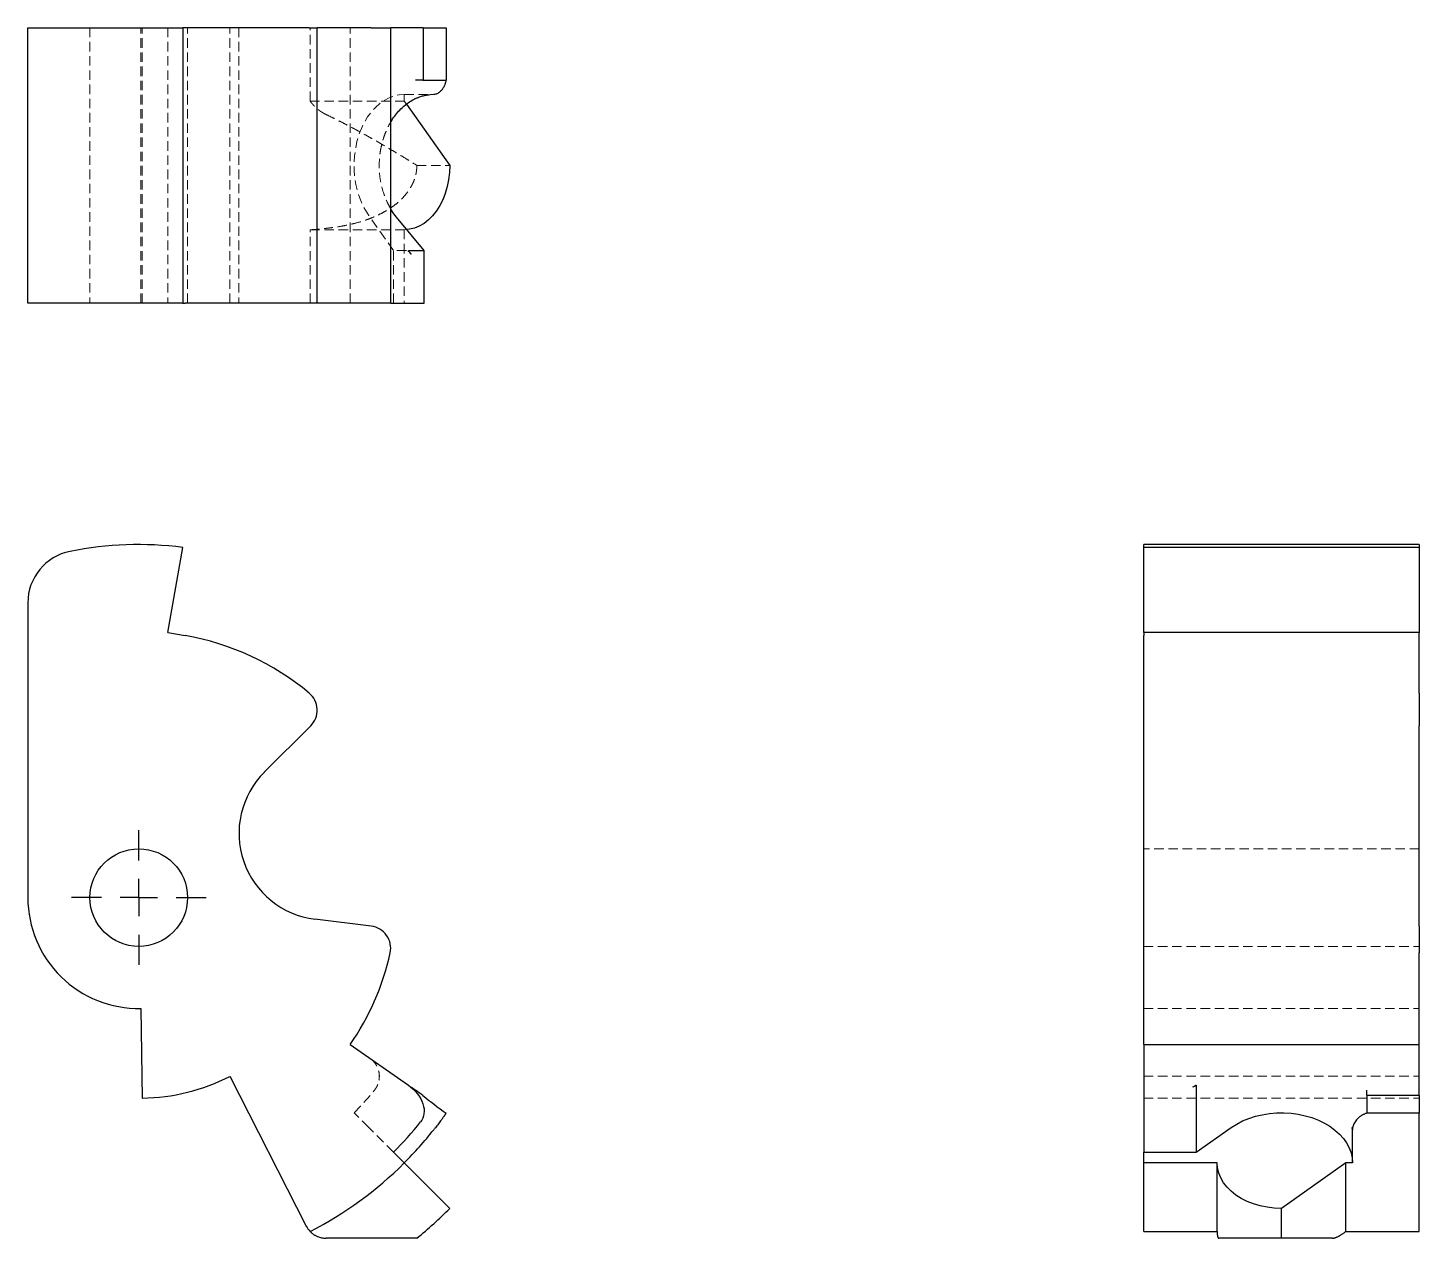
# Model space of a CAD drawing. Header units: millimetres. Extents: x 55 to 241, y 14 to 176.
import ezdxf

# ---------------------------------------------------------------- set-up
doc = ezdxf.new("R2010")
doc.units = ezdxf.units.MM
doc.linetypes.add('HIDDEN', pattern=[1.905, 1.27, -0.635])
doc.layers.add('10', color=7, linetype='Continuous')

# ---------------------------------------------------------------- blocks, each defined once
blk = doc.blocks.new('SW_CENTERMARKSYMBOL_0')
at = {"layer": '10', "color": 0}
for p, q in [((0, 5), (0, 9.05)), ((0, 0), (0, 2.5)), ((-5, 0), (-9.05, 0)), ((0, 0), (-2.5, 0)), ((0, 0), (0, -2.5)), ((0, 0), (2.5, 0)), ((5, 0), (9.05, 0)), ((0, -5), (0, -9.05))]:
    blk.add_line(p, q, dxfattribs=at)

msp = doc.modelspace()

# ---------------------------------------------------------------- linework, layer by layer
at = {"color": 7, "linetype": 'Continuous', "lineweight": 25}
for p, q in [((54.67, 139.44), (54.67, 176.4)), ((54.67, 176.4), (60.34, 176.4)), ((60.34, 176.4), (75.47, 176.4)), ((75.47, 176.4), (75.47, 139.44)), ((75.77, 176.4), (75.47, 176.4)), ((92.43, 176.4), (75.77, 176.4)), ((92.43, 176.4), (93.5, 176.4)), ((93.5, 139.44), (93.5, 176.4)), ((100.76, 176.4), (93.5, 176.4)), ((100.76, 176.4), (103.37, 176.4)), ((103.37, 139.44), (103.37, 176.4)), ((106.7, 176.4), (103.37, 176.4)), ((107.71, 176.4), (106.7, 176.4)), ((107.71, 176.4), (107.71, 169.36)), ((110.81, 176.4), (110.81, 169.36)), ((109.15, 167.45), (108.66, 167.39)), ((105.48, 166.15), (111.3, 157.92)), ((107.86, 146.49), (104.17, 150.97)), ((106.1, 146.04), (106.1, 146.01)), ((107.86, 139.44), (107.86, 146.48)), ((60.34, 139.44), (54.67, 139.44)), ((75.47, 139.44), (60.34, 139.44)), ((75.47, 139.44), (75.77, 139.44)), ((92.43, 139.44), (75.77, 139.44)), ((93.5, 139.44), (92.43, 139.44)), ((100.76, 139.44), (93.5, 139.44)), ((103.37, 139.44), (100.76, 139.44)), ((103.37, 139.44), (105.74, 139.44)), ((73.46, 95.2), (75.47, 106.63)), ((241.4, 107), (204.44, 107)), ((204.44, 106.63), (204.44, 107)), ((241.4, 106.63), (204.44, 106.63)), ((204.44, 95.2), (204.44, 106.63)), ((241.4, 107), (241.4, 106.63)), ((241.4, 106.63), (241.4, 95.2)), ((54.67, 99.19), (54.67, 59.6)), ((73.46, 95.2), (75.77, 94.79)), ((241.4, 95.2), (204.44, 95.2)), ((204.44, 95.2), (204.44, 94.79)), ((204.44, 87.06), (204.44, 94.79)), ((241.4, 94.79), (241.4, 95.2)), ((241.4, 87.06), (241.4, 94.79)), ((204.44, 82.67), (204.44, 87.06)), ((241.4, 87.06), (241.4, 82.67)), ((86.41, 76.45), (92.63, 82.67)), ((204.44, 76.45), (204.44, 82.67)), ((241.4, 76.45), (241.4, 82.67)), ((204.44, 56.69), (204.44, 76.45)), ((241.4, 56.69), (241.4, 76.45)), ((100.76, 55.77), (93.21, 56.69)), ((204.44, 55.77), (204.44, 56.69)), ((241.4, 55.77), (241.4, 56.69)), ((204.44, 52.17), (204.44, 55.77)), ((241.4, 55.77), (241.4, 52.17)), ((204.44, 39.86), (204.44, 52.17)), ((241.4, 39.86), (241.4, 52.17)), ((69.82, 44.71), (70.03, 32.67)), ((97.92, 39.86), (105.74, 34.41)), ((204.44, 39.86), (241.4, 39.86)), ((204.44, 39.86), (204.44, 34.41)), ((241.4, 33.75), (241.4, 39.86)), ((81.79, 35.6), (92.04, 15.49)), ((106.14, 34.14), (106.7, 33.75)), ((211.04, 34.16), (211.01, 34.16)), ((211.44, 34.41), (211.48, 34.41)), ((241.4, 33.04), (241.4, 33.75)), ((241.4, 33.04), (234.36, 33.04)), ((241.4, 30.65), (234.36, 30.65)), ((241.4, 23.96), (241.4, 30.65)), ((204.44, 29.47), (204.44, 25.4)), ((211.48, 29.47), (211.48, 25.4)), ((211.48, 25.4), (216.18, 28.73)), ((232.45, 28.41), (232.39, 28.74)), ((232.45, 23.96), (232.45, 28.41)), ((105.2, 23.96), (103.76, 25.4)), ((204.44, 23.96), (204.44, 25.4)), ((204.44, 25.4), (211.48, 25.4)), ((111.3, 17.86), (105.19, 23.96)), ((214.28, 23.96), (204.44, 23.96)), ((204.44, 14.76), (204.44, 23.96)), ((231.56, 23.96), (222.92, 17.86)), ((232.45, 23.96), (231.56, 23.96)), ((241.4, 14.76), (241.4, 23.96)), ((204.44, 14.76), (214.28, 14.76)), ((231.56, 14.76), (241.4, 14.76))]:
    msp.add_line(p, q, dxfattribs=at)
at = {"color": 7, "linetype": 'HIDDEN', "lineweight": 18}
for p, q in [((63.01, 176.4), (63.01, 139.44)), ((69.82, 139.44), (69.82, 176.4)), ((70.03, 139.44), (70.03, 176.4)), ((73.46, 176.4), (73.46, 139.44)), ((76.11, 139.44), (76.11, 176.4)), ((81.79, 139.44), (81.79, 176.4)), ((83.01, 176.4), (83.01, 139.44)), ((92.56, 166.56), (92.56, 176.4)), ((97.92, 139.44), (97.92, 176.4)), ((105.19, 167.45), (109.15, 167.45)), ((105.19, 166.56), (105.48, 166.15)), ((105.2, 167.45), (105.2, 166.56)), ((103.76, 146.48), (100.43, 151.18)), ((104.14, 150.98), (104.16, 150.96)), ((92.56, 139.44), (92.56, 149.28)), ((105.55, 149.3), (105.19, 149.28)), ((105.2, 149.28), (105.2, 139.44)), ((103.76, 139.44), (103.76, 146.48)), ((107.39, 146.48), (103.76, 146.48)), ((105.74, 146.44), (105.74, 146.48)), ((106.1, 146.01), (105.74, 146.44)), ((241.4, 66.15), (204.44, 66.15)), ((204.44, 53.04), (241.4, 53.04)), ((204.44, 44.71), (241.4, 44.71)), ((204.44, 44.71), (241.4, 44.71)), ((204.44, 35.6), (241.4, 35.6)), ((211.01, 34.16), (211.44, 34.41)), ((204.44, 32.67), (241.4, 32.67)), ((100.43, 28.73), (98.46, 30.7)), ((103.76, 25.4), (100.43, 28.73)), ((232.43, 28.74), (232.49, 28.77))]:
    msp.add_line(p, q, dxfattribs=at)
at = {"color": 7, "linetype": 'HIDDEN', "lineweight": 18, "flags": 128}
for points in [[(100.43, 151.18), (99.97, 151.91), (99.56, 152.69), (99.21, 153.54), (98.92, 154.42), (98.7, 155.35), (98.55, 156.3), (98.47, 157.27), (98.46, 158.25), (98.52, 159.22), (98.65, 160.18), (98.84, 161.11), (99.11, 162.01), (99.44, 162.87), (99.82, 163.68), (100.27, 164.43), (100.77, 165.1), (101.31, 165.71), (101.89, 166.23), (102.51, 166.66), (103.16, 167), (103.82, 167.25), (104.51, 167.4), (105.19, 167.45)], [(110.81, 30.65), (110.81, 30.65)]]:
    msp.add_lwpolyline(points, dxfattribs=at)
at = {"color": 7, "linetype": 'Continuous', "lineweight": 25, "flags": 128}
for points in [[(111.3, 157.92), (111.26, 156.95), (111.15, 156), (110.96, 155.07), (110.7, 154.17), (110.37, 153.32), (109.97, 152.53), (109.51, 151.81), (109, 151.17), (108.44, 150.61), (107.84, 150.14), (107.21, 149.77), (106.55, 149.5), (105.88, 149.34), (105.55, 149.3)], [(216.18, 28.73), (216.91, 29.19), (217.69, 29.6), (218.54, 29.95), (219.42, 30.23), (220.35, 30.45), (221.3, 30.61), (222.27, 30.69), (223.25, 30.7), (224.22, 30.64), (225.18, 30.51), (226.11, 30.31), (227.01, 30.05), (227.87, 29.72), (228.68, 29.33), (229.43, 28.89), (230.1, 28.39), (230.71, 27.85), (231.23, 27.27), (231.66, 26.65), (232, 26), (232.25, 25.34), (232.4, 24.65), (232.45, 23.96)], [(222.92, 17.86), (221.95, 17.9), (221, 18.01), (220.07, 18.2), (219.17, 18.46), (218.32, 18.79), (217.53, 19.19), (216.81, 19.65), (216.17, 20.16), (215.61, 20.72), (215.14, 21.31), (214.77, 21.95), (214.5, 22.61), (214.34, 23.28), (214.28, 23.96)]]:
    msp.add_lwpolyline(points, dxfattribs=at)
at = {"color": 7, "linetype": 'Continuous', "lineweight": 25}
msp.add_circle((69.56, 59.6), 6.55, dxfattribs=at)
for centre, radius, start, end in [((69.56, 59.6), 47.4, 82.8356, 101.222), ((61.71, 99.19), 7.04, 101.222, 180), ((69.56, 59.6), 35.74, 50.2159, 80), ((90.53, 84.77), 2.98, 315, 50.2159), ((94.63, 68.23), 11.62, 135, 263), ((69.56, 59.6), 14.89, 180, 271), ((100.39, 52.81), 2.98, 347.5867, 83), ((69.56, 59.6), 34.55, 325.1588, 347.5867), ((69.56, 59.6), 26.94, 271, 297), ((69.56, 59.6), 48.36, 315, 321.4668), ((69.56, 59.6), 50.39, 315, 321.7706), ((69.32, 59.96), 50.82, 297.21, 314.906), ((94.69, 16.84), 2.98, 207, 224.282)]:
    msp.add_arc(centre, radius, start, end, dxfattribs=at)
at = {"color": 7, "linetype": 'HIDDEN', "lineweight": 18}
msp.add_arc((69.56, 59.6), 40.86, 315, 320.6501, dxfattribs=at)
at = {"color": 7, "linetype": 'Continuous', "lineweight": 25}
for centre, major_axis, ratio, start_param, end_param in [((48713.87, -58946.95), (-48609.71, 59095.31), 0.000035, 6.274314, 6.275184), ((-58881.95, -33800.95), (59095.3, 33836.46), 0.000031, 6.274326, 6.275195)]:
    msp.add_ellipse(centre, major_axis=major_axis, ratio=ratio, start_param=start_param, end_param=end_param, dxfattribs=at)
for points, knots in [([(107.69, 176.4), (107.95, 176.4), (108.47, 176.4), (109.09, 176.4), (109.59, 176.4), (109.97, 176.4), (110.38, 176.4), (110.66, 176.4), (110.81, 176.4)], [0, 0, 0, 0, 0.249999, 0.499997, 0.61399, 0.735297, 0.863956, 1, 1, 1, 1]), ([(110.81, 169.36), (110.79, 169.31), (110.77, 169.2), (110.72, 169.04), (110.67, 168.89), (110.62, 168.74), (110.56, 168.6), (110.49, 168.47), (110.42, 168.34), (110.34, 168.21), (110.26, 168.1), (110.14, 167.95), (109.98, 167.79), (109.79, 167.64), (109.58, 167.53), (109.37, 167.46), (109.22, 167.45), (109.15, 167.45)], [0, 0, 0, 0, 0.049739, 0.099006, 0.147985, 0.196868, 0.245844, 0.295104, 0.344832, 0.395212, 0.446416, 0.49861, 0.602455, 0.703036, 0.8018, 0.900275, 1, 1, 1, 1]), ([(103.37, 163.72), (103.46, 163.87), (103.69, 164.27), (104.15, 164.87), (104.78, 165.58), (105.49, 166.19), (106.08, 166.57), (106.48, 166.79), (106.74, 166.92), (107.09, 167.07), (107.52, 167.22), (108.05, 167.36), (108.44, 167.41), (108.66, 167.43)], [0, 0, 0, 0, 0.064074, 0.177228, 0.295605, 0.446458, 0.56376, 0.596413, 0.64142, 0.704369, 0.785163, 0.88369, 1, 1, 1, 1]), ([(104.15, 150.98), (103.91, 151.28), (103.63, 151.63), (103.4, 152.05), (103.37, 152.11)], [0, 0, 0, 0, 0.85196, 1, 1, 1, 1]), ([(105.74, 146.48), (106.01, 146.48), (106.51, 146.48), (107.01, 146.49), (107.3, 146.48), (107.47, 146.48), (107.6, 146.48), (107.75, 146.47), (107.86, 146.48), (107.85, 146.48), (107.84, 146.48)], [0, 0, 0, 0, 0.243555, 0.450857, 0.541036, 0.622229, 0.694493, 0.757913, 0.928946, 1, 1, 1, 1]), ([(105.74, 139.44), (105.97, 139.44), (106.41, 139.44), (106.97, 139.44), (107.41, 139.44), (107.7, 139.44), (107.86, 139.44), (107.85, 139.44), (107.85, 139.44)], [0, 0, 0, 0, 0.204307, 0.395998, 0.579697, 0.760643, 0.926749, 1, 1, 1, 1]), ([(105.74, 34.41), (106.67, 33.76), (108.11, 31.91), (107.88, 30.09), (107.39, 29.47)], [3.096039, 3.096039, 3.096039, 3.096039, 3.90503, 4.704345, 4.704345, 4.704345, 4.704345]), ([(204.44, 34.41), (204.44, 33.76), (204.44, 31.91), (204.44, 30.09), (204.44, 29.47)], [3.096039, 3.096039, 3.096039, 3.096039, 3.90503, 4.704345, 4.704345, 4.704345, 4.704345]), ([(211.48, 34.41), (211.48, 34.37), (211.48, 34.27), (211.48, 34.13), (211.48, 33.98), (211.48, 33.83), (211.48, 33.67), (211.48, 33.52), (211.48, 33.37), (211.48, 33.22), (211.48, 33.08), (211.48, 32.93), (211.48, 32.79), (211.48, 32.65), (211.48, 32.52), (211.48, 32.39), (211.48, 32.27), (211.48, 32.15), (211.48, 32.03), (211.48, 31.84), (211.48, 31.57), (211.48, 31.22), (211.48, 30.88), (211.48, 30.56), (211.48, 30.25), (211.48, 29.97), (211.48, 29.7), (211.48, 29.55), (211.48, 29.47)], [0, 0, 0, 0, 0.041997, 0.082675, 0.122035, 0.160078, 0.196806, 0.23222, 0.266322, 0.299112, 0.330594, 0.360769, 0.38964, 0.417209, 0.443481, 0.468458, 0.492145, 0.514548, 0.535672, 0.555524, 0.619812, 0.680976, 0.739279, 0.795024, 0.848557, 0.900269, 0.950593, 1, 1, 1, 1]), ([(241.4, 33.01), (241.4, 32.82), (241.4, 32.42), (241.4, 31.92), (241.4, 31.53), (241.4, 31.24), (241.4, 30.95), (241.4, 30.75), (241.4, 30.65)], [0, 0, 0, 0, 0.249999, 0.499997, 0.61399, 0.735297, 0.863956, 1, 1, 1, 1]), ([(110.81, 30.65), (110.79, 30.63), (110.77, 30.59), (110.72, 30.53), (110.67, 30.46), (110.62, 30.38), (110.56, 30.29), (110.49, 30.2), (110.42, 30.1), (110.34, 29.99), (110.26, 29.88), (110.14, 29.72), (109.98, 29.5), (109.79, 29.24), (109.58, 28.97), (109.37, 28.69), (109.22, 28.51), (109.15, 28.41)], [0, 0, 0, 0, 0.049739, 0.099006, 0.147985, 0.196868, 0.245844, 0.295104, 0.344832, 0.395212, 0.446416, 0.49861, 0.602455, 0.703036, 0.8018, 0.900275, 1, 1, 1, 1]), ([(234.36, 30.65), (234.31, 30.63), (234.2, 30.59), (234.04, 30.53), (233.89, 30.46), (233.74, 30.38), (233.6, 30.29), (233.47, 30.2), (233.34, 30.1), (233.21, 29.99), (233.1, 29.88), (232.95, 29.72), (232.79, 29.5), (232.64, 29.24), (232.53, 28.97), (232.46, 28.69), (232.45, 28.51), (232.45, 28.41)], [0, 0, 0, 0, 0.049739, 0.099006, 0.147985, 0.196868, 0.245844, 0.295104, 0.344832, 0.395212, 0.446416, 0.49861, 0.602455, 0.703036, 0.8018, 0.900275, 1, 1, 1, 1]), ([(214.28, 14.76), (214.28, 15.96), (214.28, 17.33), (214.28, 20.41), (214.28, 22.12), (214.28, 23.96)], [0, 0, 0, 0, 0.5, 0.5, 1, 1, 1, 1]), ([(92.56, 14.76), (92.6, 14.72), (92.68, 14.64), (92.8, 14.53), (92.94, 14.43), (93.08, 14.33), (93.22, 14.25), (93.38, 14.17), (93.57, 14.08), (93.81, 13.99), (94.1, 13.92), (94.39, 13.87), (94.59, 13.87), (94.69, 13.86)], [0, 0, 0, 0, 0.070519, 0.141023, 0.211693, 0.282715, 0.35428, 0.426581, 0.499812, 0.624806, 0.749186, 0.873914, 1, 1, 1, 1]), ([(106.88, 13.86), (106.88, 13.86), (106.88, 13.86), (106.86, 13.86), (106.83, 13.86), (106.8, 13.86), (106.75, 13.86), (106.69, 13.86), (106.62, 13.86), (106.54, 13.86), (106.45, 13.86), (106.35, 13.86), (106.24, 13.86), (106.11, 13.86), (105.98, 13.86), (105.84, 13.86), (105.68, 13.86), (105.39, 13.86), (104.91, 13.86), (104.18, 13.86), (103.34, 13.86), (102.48, 13.86), (101.62, 13.86), (100.78, 13.86), (99.89, 13.86), (98.95, 13.86), (97.95, 13.86), (96.91, 13.86), (95.82, 13.86), (95.07, 13.86), (94.69, 13.86)], [0, 0, 0, 0, 0.015169, 0.030271, 0.045335, 0.06039, 0.075467, 0.090593, 0.105799, 0.121112, 0.13656, 0.152171, 0.167971, 0.183985, 0.200238, 0.216753, 0.233553, 0.250657, 0.308431, 0.368942, 0.432905, 0.500924, 0.555585, 0.612096, 0.67066, 0.731458, 0.794655, 0.860393, 0.928804, 1, 1, 1, 1]), ([(214.28, 14.76), (214.28, 14.72), (214.28, 14.64), (214.29, 14.53), (214.3, 14.43), (214.3, 14.33), (214.32, 14.25), (214.33, 14.17), (214.35, 14.08), (214.38, 13.99), (214.41, 13.92), (214.44, 13.87), (214.46, 13.87), (214.47, 13.86)], [0, 0, 0, 0, 0.070519, 0.141023, 0.211693, 0.282715, 0.35428, 0.426581, 0.499812, 0.624806, 0.749186, 0.873914, 1, 1, 1, 1]), ([(222.92, 13.86), (222.84, 13.86), (222.67, 13.86), (222.43, 13.86), (222.19, 13.86), (221.95, 13.86), (221.71, 13.86), (221.47, 13.86), (221.23, 13.86), (221, 13.86), (220.77, 13.86), (220.54, 13.86), (220.31, 13.86), (220.08, 13.86), (219.85, 13.86), (219.63, 13.86), (219.4, 13.86), (219.01, 13.86), (218.45, 13.86), (217.79, 13.86), (217.18, 13.86), (216.66, 13.86), (216.22, 13.86), (215.85, 13.86), (215.53, 13.86), (215.24, 13.86), (214.99, 13.86), (214.78, 13.86), (214.6, 13.86), (214.51, 13.86), (214.47, 13.86)], [0, 0, 0, 0, 0.015169, 0.030271, 0.045335, 0.06039, 0.075467, 0.090593, 0.105799, 0.121112, 0.13656, 0.152171, 0.167971, 0.183985, 0.200238, 0.216753, 0.233553, 0.250657, 0.308431, 0.368942, 0.432905, 0.500924, 0.555585, 0.612096, 0.67066, 0.731458, 0.794655, 0.860393, 0.928804, 1, 1, 1, 1]), ([(229.76, 13.86), (229.62, 13.86), (229.33, 13.86), (228.88, 13.86), (228.42, 13.86), (227.94, 13.86), (227.44, 13.86), (226.93, 13.86), (226.4, 13.86), (225.86, 13.86), (225.3, 13.86), (224.73, 13.86), (224.14, 13.86), (223.54, 13.86), (223.13, 13.86), (222.92, 13.86)], [0, 0, 0, 0, 0.070561, 0.142158, 0.214799, 0.288491, 0.36324, 0.439052, 0.515934, 0.593891, 0.67293, 0.753055, 0.834272, 0.916585, 1, 1, 1, 1]), ([(229.76, 13.86), (229.79, 13.86), (229.84, 13.87), (229.93, 13.88), (230.03, 13.9), (230.13, 13.93), (230.23, 13.96), (230.34, 14.01), (230.46, 14.06), (230.58, 14.12), (230.7, 14.19), (230.83, 14.27), (230.97, 14.35), (231.11, 14.44), (231.25, 14.54), (231.4, 14.65), (231.5, 14.72), (231.56, 14.76)], [0, 0, 0, 0, 0.062426, 0.124738, 0.187113, 0.249725, 0.312748, 0.376352, 0.440704, 0.505962, 0.57228, 0.639803, 0.708668, 0.779004, 0.850931, 0.924562, 1, 1, 1, 1])]:
    msp.add_open_spline(points, degree=3, knots=knots, dxfattribs=at)
for points in [[(107.69, 169.37), (107.37, 169.39), (107.04, 169.39), (106.7, 169.36)], [(107.69, 169.36), (108.73, 169.36), (109.73, 169.36), (110.81, 169.36)], [(107.69, 33.01), (107.37, 33.26), (107.04, 33.51), (106.7, 33.75)], [(234.37, 33.01), (234.39, 33.26), (234.39, 33.51), (234.36, 33.75)], [(107.69, 33.01), (108.73, 32.22), (109.73, 31.39), (110.81, 30.65)], [(234.36, 33.01), (234.36, 32.22), (234.36, 31.39), (234.36, 30.65)], [(231.56, 14.76), (231.56, 17.17), (231.56, 20.3), (231.56, 23.96)], [(106.88, 13.86), (108.42, 15.12), (109.9, 16.45), (111.3, 17.86)], [(222.92, 13.86), (222.92, 15.12), (222.92, 16.45), (222.92, 17.86)]]:
    msp.add_open_spline(points, degree=3, dxfattribs=at)
at = {"color": 7, "linetype": 'HIDDEN', "lineweight": 18}
for points in [[(92.56, 166.56), (97.23, 166.56), (101.53, 166.56), (105.19, 166.56)], [(106.88, 157.92), (108.42, 157.92), (109.9, 157.92), (111.3, 157.92)]]:
    msp.add_open_spline(points, degree=3, dxfattribs=at)
for points, knots in [([(94.69, 164.76), (94.63, 164.79), (94.52, 164.84), (94.36, 164.93), (94.2, 165.03), (94.04, 165.13), (93.89, 165.23), (93.74, 165.34), (93.59, 165.46), (93.45, 165.58), (93.31, 165.7), (93.18, 165.83), (93.05, 165.97), (92.92, 166.11), (92.79, 166.25), (92.67, 166.4), (92.6, 166.5), (92.56, 166.56)], [0, 0, 0, 0, 0.062426, 0.124738, 0.187113, 0.249725, 0.312748, 0.376352, 0.440704, 0.505962, 0.57228, 0.639803, 0.708668, 0.779004, 0.850931, 0.924562, 1, 1, 1, 1]), ([(94.69, 164.76), (94.99, 164.62), (95.58, 164.33), (96.48, 163.88), (97.38, 163.42), (98.29, 162.94), (99.21, 162.44), (100.14, 161.93), (101.08, 161.4), (102.03, 160.86), (102.98, 160.3), (103.94, 159.73), (104.91, 159.14), (105.9, 158.54), (106.55, 158.13), (106.88, 157.92)], [0, 0, 0, 0, 0.070561, 0.142158, 0.214799, 0.288491, 0.36324, 0.439052, 0.515934, 0.593891, 0.67293, 0.753055, 0.834272, 0.916585, 1, 1, 1, 1]), ([(103.37, 152.11), (103.22, 152.38), (102.88, 152.97), (102.42, 154.11), (102.03, 155.5), (101.83, 157.04), (101.82, 158.46), (101.95, 159.73), (102.17, 160.81), (102.44, 161.73), (102.78, 162.61), (103.09, 163.27), (103.32, 163.64), (103.37, 163.72)], [0, 0, 0, 0, 0.081124, 0.175781, 0.309457, 0.433435, 0.547045, 0.648364, 0.736971, 0.812825, 0.884543, 0.974171, 1, 1, 1, 1]), ([(106.88, 157.92), (106.88, 157.84), (106.88, 157.67), (106.86, 157.43), (106.83, 157.19), (106.8, 156.95), (106.75, 156.71), (106.69, 156.47), (106.62, 156.23), (106.54, 156), (106.45, 155.77), (106.35, 155.54), (106.24, 155.31), (106.11, 155.08), (105.98, 154.85), (105.84, 154.63), (105.68, 154.4), (105.39, 154.01), (104.91, 153.45), (104.18, 152.79), (103.34, 152.18), (102.48, 151.66), (101.62, 151.22), (100.78, 150.85), (99.89, 150.53), (98.95, 150.24), (97.95, 149.99), (96.91, 149.78), (95.82, 149.6), (95.07, 149.51), (94.69, 149.47)], [0, 0, 0, 0, 0.015169, 0.030271, 0.045335, 0.06039, 0.075467, 0.090593, 0.105799, 0.121112, 0.13656, 0.152171, 0.167971, 0.183985, 0.200238, 0.216753, 0.233553, 0.250657, 0.308431, 0.368942, 0.432905, 0.500924, 0.555585, 0.612096, 0.67066, 0.731458, 0.794655, 0.860393, 0.928804, 1, 1, 1, 1]), ([(92.56, 149.28), (92.6, 149.28), (92.68, 149.28), (92.8, 149.29), (92.94, 149.3), (93.08, 149.3), (93.22, 149.32), (93.38, 149.33), (93.57, 149.35), (93.81, 149.38), (94.1, 149.41), (94.39, 149.44), (94.59, 149.46), (94.69, 149.47)], [0, 0, 0, 0, 0.070519, 0.141023, 0.211693, 0.282715, 0.35428, 0.426581, 0.499812, 0.624806, 0.749186, 0.873914, 1, 1, 1, 1]), ([(92.56, 149.28), (94.88, 149.28), (97.12, 149.28), (101.35, 149.28), (103.34, 149.28), (105.2, 149.28)], [0, 0, 0, 0, 0.5, 0.5, 1, 1, 1, 1]), ([(100.72, 37.91), (100.83, 37.82), (101.05, 37.65), (101.37, 37.24), (101.64, 36.74), (101.82, 36.15), (101.87, 35.5), (101.76, 34.84), (101.54, 34.22), (101.28, 33.86), (101.16, 33.69)], [0, 0, 0, 0, 0.123629, 0.248046, 0.373498, 0.500447, 0.628863, 0.756088, 0.880911, 1, 1, 1, 1])]:
    msp.add_open_spline(points, degree=3, knots=knots, dxfattribs=at)

# ---------------------------------------------------------------- block references
at = {"layer": '10'}
msp.add_blockref('SW_CENTERMARKSYMBOL_0', (69.56, 59.6), dxfattribs=at)

doc.saveas('drawing.dxf')
